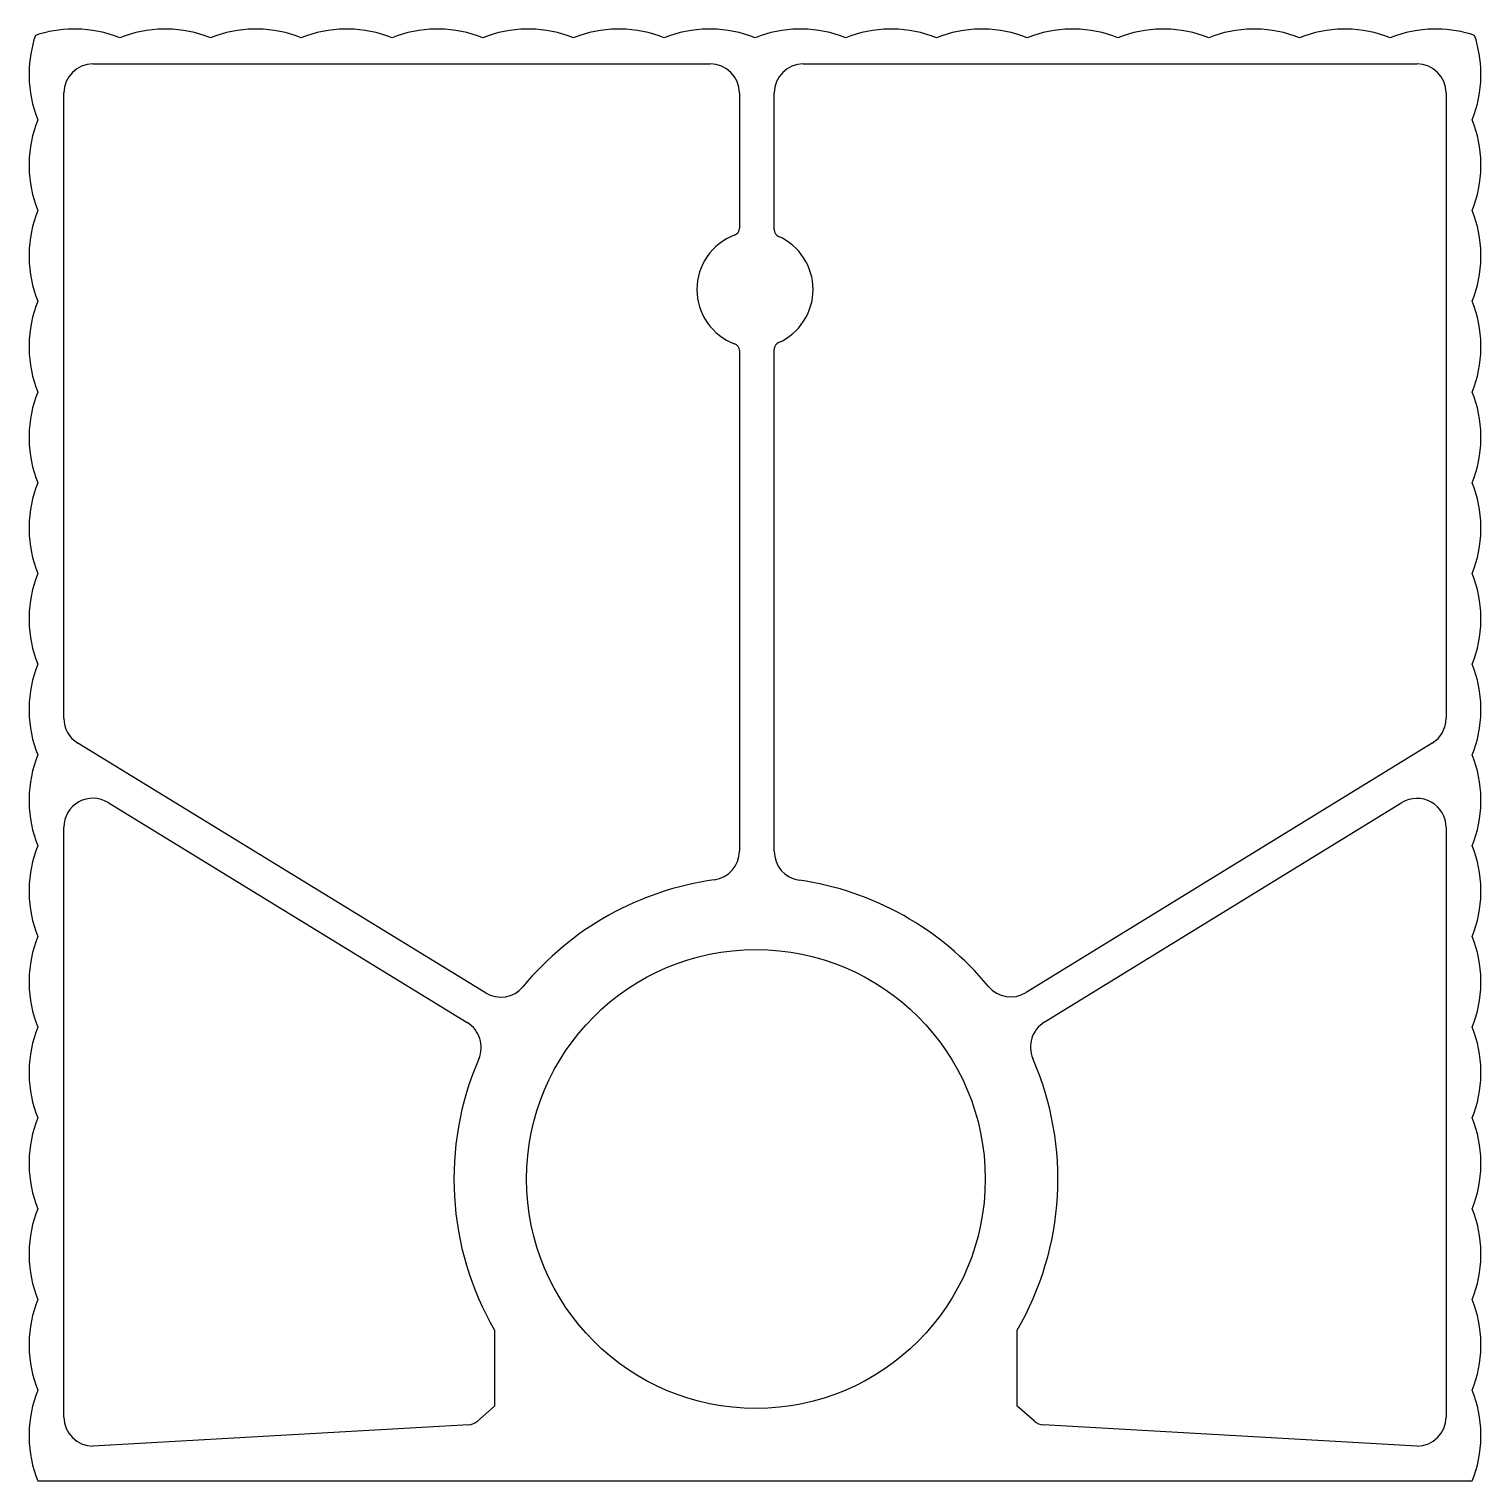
# Model space of a CAD drawing. Extents: x 2643.9 to 2693.9, y 1983.6 to 2033.6.
import ezdxf

# ---------------------------------------------------------------- set-up
doc = ezdxf.new("R2010")
doc.units = 0
doc.layers.get('0').update_dxf_attribs({"linetype": 'CONTINUOUS'})

msp = doc.modelspace()

# ---------------------------------------------------------------- linework, layer by layer
for p, q in [((2645.508, 2033.621), (2645.383, 2033.621)), ((2648.633, 2033.621), (2648.508, 2033.621)), ((2651.758, 2033.621), (2651.633, 2033.621)), ((2654.883, 2033.621), (2654.758, 2033.621)), ((2658.008, 2033.621), (2657.883, 2033.621)), ((2661.133, 2033.621), (2661.008, 2033.621)), ((2664.258, 2033.621), (2664.133, 2033.621)), ((2667.383, 2033.621), (2667.258, 2033.621)), ((2670.508, 2033.621), (2670.383, 2033.621)), ((2673.633, 2033.621), (2673.508, 2033.621)), ((2676.758, 2033.621), (2676.633, 2033.621)), ((2679.883, 2033.621), (2679.758, 2033.621)), ((2683.008, 2033.621), (2682.883, 2033.621)), ((2686.133, 2033.621), (2686.008, 2033.621)), ((2689.258, 2033.621), (2689.133, 2033.621)), ((2692.383, 2033.621), (2692.258, 2033.621)), ((2643.883, 2032.121), (2643.883, 2031.996)), ((2646.083, 2032.421), (2667.345, 2032.421)), ((2670.545, 2032.421), (2691.683, 2032.421)), ((2693.883, 2031.996), (2693.883, 2032.121)), ((2645.083, 2009.885), (2645.083, 2031.421)), ((2668.345, 2031.421), (2668.345, 2026.761)), ((2669.545, 2026.71), (2669.545, 2031.421)), ((2692.683, 2031.421), (2692.683, 2009.885)), ((2643.883, 2028.996), (2643.883, 2028.871)), ((2693.883, 2028.871), (2693.883, 2028.996)), ((2643.883, 2025.871), (2643.883, 2025.746)), ((2693.883, 2025.746), (2693.883, 2025.871)), ((2643.883, 2022.746), (2643.883, 2022.621)), ((2668.345, 2022.546), (2668.345, 2005.313)), ((2669.545, 2005.304), (2669.545, 2022.596)), ((2693.883, 2022.621), (2693.883, 2022.746)), ((2643.883, 2019.621), (2643.883, 2019.496)), ((2693.883, 2019.496), (2693.883, 2019.621)), ((2643.883, 2016.496), (2643.883, 2016.371)), ((2693.883, 2016.371), (2693.883, 2016.496)), ((2643.883, 2013.371), (2643.883, 2013.246)), ((2693.883, 2013.246), (2693.883, 2013.371)), ((2643.883, 2010.246), (2643.883, 2010.121)), ((2693.883, 2010.121), (2693.883, 2010.246)), ((2659.603, 2000.429), (2645.561, 2009.032)), ((2692.207, 2009.033), (2678.218, 2000.44)), ((2643.883, 2007.121), (2643.883, 2006.996)), ((2693.883, 2006.996), (2693.883, 2007.121)), ((2646.606, 2006.985), (2658.976, 1999.406)), ((2678.846, 1999.418), (2691.16, 2006.981)), ((2645.083, 1985.821), (2645.083, 2006.132)), ((2692.683, 2006.129), (2692.683, 1985.821)), ((2643.883, 2003.996), (2643.883, 2003.871)), ((2693.883, 2003.871), (2693.883, 2003.996)), ((2643.883, 2000.871), (2643.883, 2000.746)), ((2693.883, 2000.746), (2693.883, 2000.871)), ((2643.883, 1997.746), (2643.883, 1997.621)), ((2693.883, 1997.621), (2693.883, 1997.746)), ((2643.883, 1994.621), (2643.883, 1994.496)), ((2693.883, 1994.496), (2693.883, 1994.621)), ((2643.883, 1991.496), (2643.883, 1991.371)), ((2693.883, 1991.371), (2693.883, 1991.496)), ((2659.914, 1988.81), (2659.914, 1986.192)), ((2677.914, 1986.192), (2677.914, 1988.81)), ((2643.883, 1988.371), (2643.883, 1988.246)), ((2693.883, 1988.246), (2693.883, 1988.371)), ((2659.914, 1986.192), (2659.326, 1985.68)), ((2678.504, 1985.679), (2677.914, 1986.192)), ((2659.027, 1985.558), (2646.083, 1984.821)), ((2691.683, 1984.821), (2678.803, 1985.557)), ((2643.883, 1985.246), (2643.883, 1985.121)), ((2693.883, 1985.121), (2693.883, 1985.246)), ((2644.183, 1983.621), (2693.583, 1983.621))]:
    msp.add_line(p, q)
msp.add_circle((2668.914, 1994.021), 7.9)
for centre, radius, start, end in [((2645.446, 2029.409), 4.213, 90.85, 108.5909), ((2645.446, 2029.409), 4.213, 68.2302, 89.15), ((2648.571, 2029.409), 4.213, 90.85, 111.7698), ((2648.571, 2029.409), 4.213, 68.2302, 89.15), ((2651.696, 2029.409), 4.213, 90.85, 111.7698), ((2651.696, 2029.409), 4.213, 68.2302, 89.15), ((2654.821, 2029.409), 4.213, 90.85, 111.7698), ((2654.821, 2029.409), 4.213, 68.2302, 89.15), ((2657.946, 2029.409), 4.213, 90.85, 111.7698), ((2657.946, 2029.409), 4.213, 68.2302, 89.15), ((2661.071, 2029.409), 4.213, 90.85, 111.7698), ((2661.071, 2029.409), 4.213, 68.2302, 89.15), ((2664.196, 2029.409), 4.213, 90.85, 111.7698), ((2664.196, 2029.409), 4.213, 68.2302, 89.15), ((2667.321, 2029.409), 4.213, 90.85, 111.7698), ((2667.321, 2029.409), 4.213, 68.2302, 89.15), ((2670.446, 2029.409), 4.213, 90.85, 111.7698), ((2670.446, 2029.409), 4.213, 68.2302, 89.15), ((2673.571, 2029.409), 4.213, 90.85, 111.7698), ((2673.571, 2029.409), 4.213, 68.2302, 89.15), ((2676.696, 2029.409), 4.213, 90.85, 111.7698), ((2676.696, 2029.409), 4.213, 68.2302, 89.15), ((2679.821, 2029.409), 4.213, 90.85, 111.7698), ((2679.821, 2029.409), 4.213, 68.2302, 89.15), ((2682.946, 2029.409), 4.213, 90.85, 111.7698), ((2682.946, 2029.409), 4.213, 68.2302, 89.15), ((2686.071, 2029.409), 4.213, 90.85, 111.7698), ((2686.071, 2029.409), 4.213, 68.2302, 89.15), ((2689.196, 2029.409), 4.213, 90.85, 111.7698), ((2689.196, 2029.409), 4.213, 68.2302, 89.15), ((2692.321, 2029.409), 4.213, 90.85, 111.7698), ((2692.321, 2029.409), 4.213, 71.4091, 89.15), ((2648.096, 2032.059), 4.213, 161.4091, 179.15), ((2689.671, 2032.059), 4.213, 0.85, 18.5909), ((2646.083, 2031.421), 1, 90, 180), ((2667.345, 2031.421), 1, 0, 90), ((2670.545, 2031.421), 1, 90, 180), ((2691.683, 2031.421), 1, 0, 90), ((2648.096, 2032.059), 4.213, 180.85, 201.7698), ((2689.671, 2032.059), 4.213, 338.2302, 359.15), ((2648.096, 2028.934), 4.213, 158.2302, 179.15), ((2689.671, 2028.934), 4.213, 0.85, 21.7698), ((2648.096, 2028.934), 4.213, 180.85, 201.7698), ((2689.671, 2028.934), 4.213, 338.2302, 359.15), ((2648.096, 2025.809), 4.213, 158.2302, 179.15), ((2689.671, 2025.809), 4.213, 0.85, 21.7698), ((2668.883, 2024.653), 2, 110.5142, 249.4858), ((2668.095, 2026.761), 0.25, 290.5142, 0), ((2669.795, 2026.71), 0.25, 180, 246.1016), ((2668.883, 2024.653), 2, 293.8984, 66.1016), ((2648.096, 2025.809), 4.213, 180.85, 201.7698), ((2689.671, 2025.809), 4.213, 338.2302, 359.15), ((2648.096, 2022.684), 4.213, 158.2302, 179.15), ((2689.671, 2022.684), 4.213, 0.85, 21.7698), ((2648.096, 2022.684), 4.213, 180.85, 201.7698), ((2668.095, 2022.546), 0.25, 0, 69.4858), ((2669.795, 2022.596), 0.25, 113.8984, 180), ((2689.671, 2022.684), 4.213, 338.2302, 359.15), ((2648.096, 2019.559), 4.213, 158.2302, 179.15), ((2689.671, 2019.559), 4.213, 0.85, 21.7698), ((2648.096, 2019.559), 4.213, 180.85, 201.7698), ((2689.671, 2019.559), 4.213, 338.2302, 359.15), ((2648.096, 2016.434), 4.213, 158.2302, 179.15), ((2689.671, 2016.434), 4.213, 0.85, 21.7698), ((2648.096, 2016.434), 4.213, 180.85, 201.7698), ((2689.671, 2016.434), 4.213, 338.2302, 359.15), ((2648.096, 2013.309), 4.213, 158.2302, 179.15), ((2689.671, 2013.309), 4.213, 0.85, 21.7698), ((2648.096, 2013.309), 4.213, 180.85, 201.7698), ((2689.671, 2013.309), 4.213, 338.2302, 359.15), ((2648.096, 2010.184), 4.213, 158.2302, 179.15), ((2689.671, 2010.184), 4.213, 0.85, 21.7698), ((2648.096, 2010.184), 4.213, 180.85, 201.7698), ((2689.671, 2010.184), 4.213, 338.2302, 359.15), ((2646.083, 2009.885), 1, 180, 238.5059), ((2691.683, 2009.885), 1, 301.5597, 360), ((2648.096, 2007.059), 4.213, 158.2302, 179.15), ((2689.671, 2007.059), 4.213, 0.85, 21.7698), ((2646.083, 2006.132), 1, 58.5059, 180), ((2691.683, 2006.129), 1, 0, 121.5597), ((2648.096, 2007.059), 4.213, 180.85, 201.7698), ((2689.671, 2007.059), 4.213, 338.2302, 359.15), ((2648.096, 2003.934), 4.213, 158.2302, 179.15), ((2667.345, 2005.313), 1, 277.9112, 0), ((2670.545, 2005.304), 1, 180, 261.7748), ((2689.671, 2003.934), 4.213, 0.85, 21.7698), ((2668.914, 1994.021), 10.4, 97.9112, 140.4378), ((2668.914, 1994.021), 10.4, 39.6278, 81.7748), ((2648.096, 2003.934), 4.213, 180.85, 201.7698), ((2689.671, 2003.934), 4.213, 338.2302, 359.15), ((2648.096, 2000.809), 4.213, 158.2302, 179.15), ((2689.671, 2000.809), 4.213, 0.85, 21.7698), ((2648.096, 2000.809), 4.213, 180.85, 201.7698), ((2660.125, 2001.282), 1, 238.5059, 320.4378), ((2677.694, 2001.292), 1, 219.6278, 301.5597), ((2689.671, 2000.809), 4.213, 338.2302, 359.15), ((2648.096, 1997.684), 4.213, 158.2302, 179.15), ((2658.454, 1998.554), 1, 336.5741, 58.5059), ((2679.369, 1998.566), 1, 121.5597, 203.4915), ((2689.671, 1997.684), 4.213, 0.85, 21.7698), ((2668.914, 1994.021), 10.4, 156.5741, 210.0733), ((2668.914, 1994.021), 10.4, 329.9267, 23.4915), ((2648.096, 1997.684), 4.213, 180.85, 201.7698), ((2689.671, 1997.684), 4.213, 338.2302, 359.15), ((2648.096, 1994.559), 4.213, 158.2302, 179.15), ((2689.671, 1994.559), 4.213, 0.85, 21.7698), ((2648.096, 1994.559), 4.213, 180.85, 201.7698), ((2689.671, 1994.559), 4.213, 338.2302, 359.15), ((2648.096, 1991.434), 4.213, 158.2302, 179.15), ((2689.671, 1991.434), 4.213, 0.85, 21.7698), ((2648.096, 1991.434), 4.213, 180.85, 201.7698), ((2689.671, 1991.434), 4.213, 338.2302, 359.15), ((2648.096, 1988.309), 4.213, 158.2302, 179.15), ((2689.671, 1988.309), 4.213, 0.85, 21.7698), ((2648.096, 1988.309), 4.213, 180.85, 201.7698), ((2689.671, 1988.309), 4.213, 338.2302, 359.15), ((2648.096, 1985.184), 4.213, 158.2302, 179.15), ((2689.671, 1985.184), 4.213, 0.85, 21.7698), ((2646.083, 1985.821), 1, 180, 270), ((2658.998, 1986.058), 0.5, 273.259, 311.0225), ((2678.832, 1986.056), 0.5, 228.9775, 266.7323), ((2691.683, 1985.821), 1, 270, 0), ((2648.096, 1985.184), 4.213, 180.85, 201.7698), ((2689.671, 1985.184), 4.213, 338.2302, 359.15)]:
    msp.add_arc(centre, radius, start, end)

doc.saveas('drawing.dxf')
